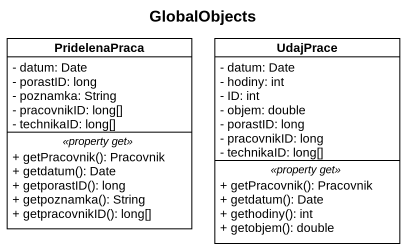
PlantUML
@startuml
title GlobalObjects
hide circle
hide empty members
skinparam classAttributeIconSize 0
class PridelenaPraca {
  - datum: Date
  - porastID: long
  - poznamka: String
  - pracovnikID: long[]
  - technikaID: long[]
  .. <<property get>> ..
  + getPracovnik(): Pracovnik
  + getdatum(): Date
  + getporastID(): long
  + getpoznamka(): String
  + getpracovnikID(): long[]
}
class UdajPrace {
  - datum: Date
  - hodiny: int
  - ID: int
  - objem: double
  - porastID: long
  - pracovnikID: long
  - technikaID: long[]
  .. <<property get>> ..
  + getPracovnik(): Pracovnik
  + getdatum(): Date
  + gethodiny(): int
  + getobjem(): double
}
@enduml
